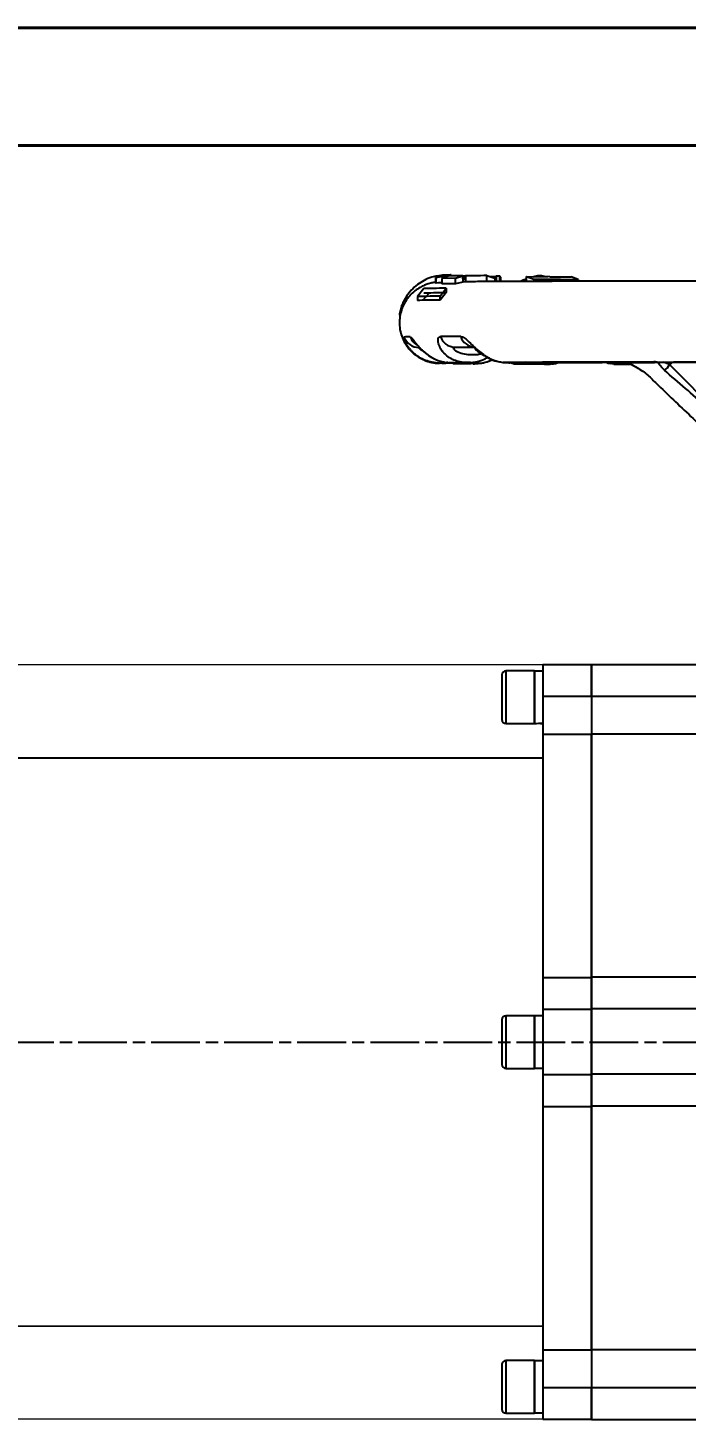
# Model space of a CAD drawing. Header units: millimetres. Extents: x 2003 to 4439, y 563 to 2285.
# Drawn here: x 3410.3 to 3572.4, y 1942.3 to 2285.5 of the extents above; entities that cross this region are included whole.
import ezdxf

# ---------------------------------------------------------------- set-up
doc = ezdxf.new("R2010")
doc.units = ezdxf.units.MM
doc.linetypes.add('AM_ISO08W050', pattern=[18, 12, -1.5, 3, -1.5])
for name, color, linetype, lineweight in [('AM_5', 3, 'Continuous', 25), ('AM_7', 4, 'AM_ISO08W050', 25), ('AM_BOR', 7, 'Continuous', 50), ('粗实线', 7, 'Continuous', 40)]:
    doc.layers.add(name, color=color, linetype=linetype, lineweight=lineweight)
doc.styles.add('SLDTEXTSTYLE1', font='txt.shx', dxfattribs={"width": 0.7, "bigfont": 'gbcbig.shx'})
doc.dimstyles.new('SLDDIMSTYLE12$0', dxfattribs={"dimtxt": 12, "dimasz": 10, "dimexe": 0, "dimexo": 0.0625, "dimgap": 0.875, "dimtad": 1, "dimdec": 1, "dimlfac": 1.8, "dimrnd": 1e-09, "dimzin": 12, "dimdsep": 46, "dimtxsty": 'SLDTEXTSTYLE1', "dimcen": 0.09, "dimdle": 8.16, "dimclrd": 3, "dimclre": 3, "dimadec": 0, "dimazin": 3, "dimtfac": 1, "dimtdec": 1, "dimtofl": 0, "dimtmove": 0, "dimatfit": 3, "dimfxl": 0, "dimfrac": 2, "dimtolj": 1, "dimlwd": 5, "dimlwe": 5, "dimarcsym": 0})

# ---------------------------------------------------------------- blocks, each defined once
blk = doc.blocks.new('*D41')
at = {"layer": 'AM_5', "color": 3, "lineweight": 5, "transparency": 16777216}
blk.add_line((3537.1, 2128.46), (3367.89, 2128.46), dxfattribs=at)
at = {"layer": 'AM_5', "color": 3, "linetype": 'Continuous', "lineweight": 5, "transparency": 16777216}
for p, q in [((3367.89, 2118.46), (3367.89, 1952.46)), ((3537.1, 1942.46), (3367.89, 1942.46))]:
    blk.add_line(p, q, dxfattribs=at)
at = {"layer": 'AM_5', "color": 3, "transparency": 16777216}
for points in [[(3366.22, 2118.46), (3369.56, 2118.46), (3367.89, 2128.46)], [(3366.22, 1952.46), (3369.56, 1952.46), (3367.89, 1942.46)]]:
    blk.add_solid(points, dxfattribs=at)
at = {"layer": 'Defpoints', "color": 0, "transparency": 16777216}
for p in [(3537.16, 2128.46), (3367.89, 1942.46), (3537.16, 1942.46)]:
    blk.add_point(p, dxfattribs=at)
at = {"layer": 'AM_5', "color": 0, "transparency": 16777216, "insert": (3361.01, 2035.46), "char_height": 12, "attachment_point": 5, "rotation": 90, "style": 'SLDTEXTSTYLE1'}
blk.add_mtext('\\A1;186', dxfattribs=at)
blk = doc.blocks.new('rA3')
at = {"layer": '粗实线'}
for p, q in [((753.384, 421.26), (333.384, 421.26)), ((748.384, 416.26), (358.384, 416.26))]:
    blk.add_line(p, q, dxfattribs=at)

msp = doc.modelspace()

# ---------------------------------------------------------------- linework, layer by layer
at = {"color": 7, "linetype": 'Continuous', "lineweight": 25}
for p, q in [((3512.273, 2224.313), (3510.682, 2223.947)), ((3510.86, 2223.95), (3513.362, 2224.445)), ((3512.463, 2224.51), (3511.071, 2224.286)), ((3512.273, 2224.313), (3511.071, 2224.286)), ((3514.096, 2224.321), (3512.234, 2223.706)), ((3513.624, 2224.535), (3512.463, 2224.51)), ((3513.362, 2224.445), (3514.55, 2224.587)), ((3513.648, 2224.537), (3513.624, 2224.535)), ((3514.374, 2224.584), (3513.648, 2224.537)), ((3517.434, 2224.354), (3514.096, 2224.321)), ((3514.55, 2224.587), (3514.374, 2224.584)), ((3515.589, 2223.743), (3517.434, 2224.354)), ((3517.434, 2224.354), (3517.434, 2222.819)), ((3517.977, 2224.305), (3517.454, 2224.349)), ((3517.474, 2224.384), (3517.638, 2224.365)), ((3518.121, 2224.359), (3518.121, 2222.892)), ((3523.361, 2224.396), (3525.293, 2223.762)), ((3523.361, 2222.924), (3523.361, 2224.396)), ((3524.023, 2224.179), (3525.471, 2224.173)), ((3525.755, 2224.339), (3525.471, 2224.173)), ((3525.471, 2224.173), (3525.471, 2223.103)), ((3525.755, 2224.339), (3526.48, 2224.336)), ((3525.755, 2222.936), (3525.755, 2224.339)), ((3526.78, 2224.01), (3526.48, 2224.336)), ((3526.48, 2224.336), (3526.48, 2222.94)), ((3533.151, 2224.144), (3534.944, 2223.52)), ((3533.151, 2224.144), (3538.286, 2224.121)), ((3533.151, 2222.967), (3533.151, 2224.144)), ((3538.827, 2224.119), (3536.101, 2224.239)), ((3536.858, 2224.363), (3536.322, 2224.365)), ((3507.802, 2221.216), (3506.255, 2219.241)), ((3510.86, 2223.95), (3510.682, 2223.947)), ((3510.682, 2223.947), (3510.682, 2222.542)), ((3510.86, 2222.545), (3510.682, 2222.542)), ((3510.86, 2222.545), (3510.86, 2223.95)), ((3512.234, 2222.706), (3510.86, 2222.545)), ((3512.1, 2222.643), (3511.423, 2222.636)), ((3511.871, 2219.341), (3513.369, 2221.296)), ((3515.589, 2223.743), (3512.234, 2223.706)), ((3512.234, 2223.706), (3512.234, 2222.362)), ((3515.589, 2222.39), (3512.234, 2222.362)), ((3513.369, 2221.296), (3513.369, 2220.223)), ((3515.589, 2222.39), (3515.589, 2223.743)), ((3517.434, 2222.819), (3515.589, 2222.39)), ((3518.121, 2223.917), (3517.395, 2224.105)), ((3518.121, 2223.507), (3517.757, 2223.646)), ((3525.293, 2223.762), (3525.293, 2222.934)), ((3525.293, 2223.198), (3525.682, 2222.989)), ((3525.682, 2222.989), (3525.293, 2222.983)), ((3526.78, 2222.941), (3526.78, 2224.01)), ((3534.944, 2223.52), (3534.944, 2222.974)), ((3538.827, 2224.119), (3544.155, 2224.098)), ((3545.818, 2223.467), (3544.155, 2224.098)), ((3545.818, 2223.467), (3545.818, 2223.008)), ((3503.59, 2218.444), (3503.59, 2219.35)), ((3506.255, 2219.241), (3506.255, 2218.296)), ((3507.544, 2218.321), (3509.2, 2220.191)), ((3513.369, 2220.223), (3511.871, 2218.343)), ((3511.871, 2218.343), (3511.871, 2219.341)), ((3502.444, 2217.156), (3501.848, 2215.01)), ((3501.848, 2215.01), (3501.848, 2214.659)), ((3501.998, 2214.659), (3501.848, 2214.659)), ((3502.444, 2216.262), (3502.227, 2215.481)), ((3502.455, 2217.178), (3502.444, 2217.156)), ((3502.444, 2216.262), (3502.444, 2217.156)), ((3502.455, 2216.286), (3502.444, 2216.262)), ((3502.455, 2216.286), (3502.455, 2217.178)), ((3515.437, 2206.778), (3520.346, 2206.804)), ((3515.437, 2206.778), (3520.466, 2206.774)), ((3510.849, 2202.846), (3510.762, 2202.85)), ((3510.769, 2202.858), (3510.804, 2202.868)), ((3510.784, 2202.862), (3510.841, 2202.83)), ((3510.804, 2202.868), (3510.85, 2202.893)), ((3510.894, 2202.858), (3510.85, 2202.893)), ((3510.894, 2202.858), (3510.851, 2202.846)), ((3511.162, 2202.825), (3511.135, 2202.858)), ((3511.841, 2202.85), (3513.755, 2202.921)), ((3513.082, 2202.94), (3513.563, 2203.044)), ((3514.98, 2202.779), (3514.278, 2202.923)), ((3515.067, 2202.769), (3514.903, 2202.804)), ((3514.98, 2202.779), (3514.903, 2202.804)), ((3515.024, 2202.778), (3514.98, 2202.779)), ((3515.596, 2202.789), (3515.067, 2202.769)), ((3515.593, 2202.77), (3515.971, 2202.719)), ((3517.74, 2202.871), (3515.596, 2202.789)), ((3517.646, 2202.954), (3517.823, 2202.982)), ((3519.33, 2203.01), (3517.741, 2202.943)), ((3517.741, 2202.943), (3517.823, 2202.982)), ((3518.72, 2202.896), (3519.072, 2202.962)), ((3519.417, 2202.736), (3520.619, 2202.784)), ((3520.018, 2202.688), (3520.314, 2202.686)), ((3527.17, 2203.033), (3527.366, 2203.003)), ((3527.467, 2202.992), (3527.385, 2203.003)), ((3527.467, 2202.992), (3527.686, 2203.003)), ((3529.641, 2202.746), (3529.064, 2202.872)), ((3529.481, 2202.816), (3529.817, 2202.771)), ((3529.975, 2202.682), (3529.689, 2202.719)), ((3529.888, 2202.692), (3529.689, 2202.719)), ((3529.817, 2202.771), (3529.876, 2202.763)), ((3529.876, 2202.763), (3530.826, 2202.635)), ((3538.106, 2202.652), (3538.905, 2202.692)), ((3538.849, 2202.606), (3539.661, 2202.73)), ((3538.905, 2202.692), (3539.089, 2202.701)), ((3540.746, 2202.895), (3541.399, 2202.995)), ((3554.286, 2202.67), (3553.892, 2202.768)), ((3554.59, 2202.604), (3554.177, 2202.646)), ((3554.28, 2202.636), (3554.177, 2202.646)), ((3554.751, 2202.614), (3554.59, 2202.604)), ((3554.59, 2202.604), (3558.76, 2202.594)), ((3555.169, 2202.613), (3554.751, 2202.614)), ((3554.874, 2202.622), (3555.276, 2202.562)), ((3558.156, 2203.126), (3564.619, 2203.139)), ((3558.156, 2203.126), (3558.412, 2202.99)), ((3558.412, 2202.99), (3564.654, 2202.996)), ((3564.909, 2203.138), (3564.505, 2203.138)), ((3564.619, 2203.139), (3564.654, 2202.996)), ((3564.654, 2202.996), (3565.397, 2203.1)), ((3568.338, 2202.477), (3566.872, 2203.09)), ((3569.12, 2203.059), (3568.338, 2202.477)), ((3588.729, 2181.916), (3568.338, 2202.477)), ((3549.164, 2128.461), (3537.164, 2128.461)), ((3537.164, 2128.461), (3537.164, 2120.741)), ((3549.164, 2120.741), (3549.164, 2128.461)), ((3582.64, 2128.44), (3549.164, 2128.441)), ((3535.064, 2126.961), (3528.064, 2126.961)), ((3528.064, 2126.961), (3528.064, 2120.461)), ((3535.064, 2126.961), (3535.064, 2120.461)), ((3537.164, 2126.901), (3535.064, 2126.901)), ((3535.064, 2114.021), (3535.064, 2126.901)), ((3528.064, 2120.461), (3528.064, 2113.961)), ((3535.064, 2120.461), (3535.064, 2113.961)), ((3537.164, 2120.741), (3549.164, 2120.741)), ((3537.164, 2120.741), (3537.164, 2111.305)), ((3549.164, 2120.741), (3549.164, 2111.305)), ((3549.164, 2120.738), (3582.876, 2120.738)), ((3528.064, 2113.961), (3535.064, 2113.961)), ((3549.164, 2111.305), (3537.164, 2111.305)), ((3583.298, 2111.319), (3549.164, 2111.319)), ((3537.164, 2105.461), (3396.164, 2105.462)), ((3537.164, 2051.394), (3549.164, 2051.394)), ((3537.164, 2051.394), (3537.164, 2043.456)), ((3549.164, 2051.547), (3583.298, 2051.536)), ((3549.164, 2051.394), (3549.164, 2043.806)), ((3549.164, 2043.456), (3537.164, 2043.456)), ((3537.164, 2043.456), (3537.164, 2027.466)), ((3584.443, 2043.618), (3549.164, 2043.618)), ((3549.164, 2027.466), (3549.164, 2043.456)), ((3535.064, 2041.961), (3528.064, 2041.961)), ((3528.064, 2041.961), (3528.064, 2028.961)), ((3535.064, 2041.961), (3535.064, 2028.961)), ((3537.164, 2041.901), (3535.064, 2041.901)), ((3535.064, 2029.021), (3535.064, 2041.901)), ((3528.064, 2028.961), (3535.064, 2028.961)), ((3535.064, 2029.021), (3537.164, 2029.021)), ((3537.164, 2027.466), (3549.164, 2027.466)), ((3537.164, 2027.466), (3537.164, 2019.528)), ((3549.164, 2027.628), (3584.442, 2027.628)), ((3549.164, 2027.466), (3549.164, 2019.528)), ((3549.164, 2019.528), (3537.164, 2019.528)), ((3583.298, 2019.67), (3549.164, 2019.666)), ((3396.163, 1965.462), (3537.163, 1965.461)), ((3535.063, 1956.961), (3528.063, 1956.961)), ((3528.063, 1956.961), (3528.063, 1943.961)), ((3535.063, 1956.961), (3535.063, 1943.961)), ((3535.063, 1944.022), (3535.063, 1956.786)), ((3537.163, 1959.616), (3549.163, 1959.616)), ((3537.163, 1959.616), (3537.163, 1950.18)), ((3549.163, 1959.631), (3583.297, 1959.63)), ((3549.163, 1959.616), (3549.163, 1950.18)), ((3549.163, 1950.18), (3537.163, 1950.18)), ((3537.163, 1950.18), (3537.163, 1942.461)), ((3549.163, 1942.461), (3549.163, 1950.18)), ((3582.875, 1950.178), (3549.163, 1950.178)), ((3528.063, 1943.961), (3535.063, 1943.961)), ((3535.063, 1944.021), (3537.163, 1944.021)), ((3537.163, 1942.461), (3549.163, 1942.461)), ((3549.163, 1942.441), (3582.641, 1942.441))]:
    msp.add_line(p, q, dxfattribs=at)
at = {"color": 7, "linetype": 'Continuous', "lineweight": 25, "flags": 128}
for points in [[(3537.164, 2111.305), (3537.164, 2110.047), (3537.164, 2108.443), (3537.164, 2106.501), (3537.164, 2104.231), (3537.164, 2101.642), (3537.164, 2098.747), (3537.164, 2095.56), (3537.164, 2092.094), (3537.164, 2088.366), (3537.164, 2084.393), (3537.164, 2080.194), (3537.164, 2075.788), (3537.164, 2071.195), (3537.164, 2066.437), (3537.164, 2061.536), (3537.164, 2056.513), (3537.164, 2051.394)], [(3549.164, 2051.394), (3549.164, 2056.513), (3549.164, 2061.536), (3549.164, 2066.437), (3549.164, 2071.195), (3549.164, 2075.788), (3549.164, 2080.194), (3549.164, 2084.393), (3549.164, 2088.366), (3549.164, 2092.094), (3549.164, 2095.56), (3549.164, 2098.747), (3549.164, 2101.642), (3549.164, 2104.231), (3549.164, 2106.501), (3549.164, 2108.443), (3549.164, 2110.047), (3549.164, 2111.305)], [(3537.164, 2019.528), (3537.164, 2014.408), (3537.164, 2009.386), (3537.164, 2004.485), (3537.164, 1999.727), (3537.163, 1995.134), (3537.163, 1990.728), (3537.163, 1986.528), (3537.163, 1982.556), (3537.163, 1978.828), (3537.163, 1975.362), (3537.163, 1972.174), (3537.163, 1969.28), (3537.163, 1966.691), (3537.163, 1964.421), (3537.163, 1962.479), (3537.163, 1960.875), (3537.163, 1959.616)], [(3549.163, 1959.616), (3549.163, 1960.875), (3549.163, 1962.479), (3549.163, 1964.421), (3549.163, 1966.691), (3549.163, 1969.279), (3549.163, 1972.174), (3549.163, 1975.362), (3549.163, 1978.828), (3549.163, 1982.556), (3549.163, 1986.528), (3549.163, 1990.728), (3549.163, 1995.134), (3549.164, 1999.726), (3549.164, 2004.485), (3549.164, 2009.386), (3549.164, 2014.408), (3549.164, 2019.528)]]:
    msp.add_lwpolyline(points, dxfattribs=at)
at = {"color": 7, "linetype": 'Continuous', "lineweight": 25}
for centre, radius, start, end in [((3505.811, 2096.84), 112.461, 90.67829, 91.46899), ((3506.66, 2210.678), 3.99, 200.7466, 269.94723), ((3508.214, 2210.692), 3.987, 200.53714, 238.92466), ((3535.557, -1690.998), 3900.426, 90.273673, 90.347423), ((3515.502, 2210.573), 3.796, 198.69099, 269.01094), ((3520.447, 2210.495), 3.692, 197.51104, 268.43264), ((3527.499, 3609.8), 1407.053, 269.518479, 269.594895), ((3565.599, 2203.678), 2.99, 299.82941, 336.32535), ((3528.064, 2125.961), 1, 89.99969, 179.99969), ((3528.064, 2114.961), 1, 179.99969, 269.99969), ((3528.064, 2040.961), 1, 89.99969, 179.99969), ((3528.064, 2029.961), 1, 179.99969, 269.99969), ((3528.063, 1955.961), 1, 89.99969, 179.99969), ((3528.063, 1944.961), 1, 179.99969, 269.99969)]:
    msp.add_arc(centre, radius, start, end, dxfattribs=at)
for centre, start_param, end_param in [((3535.064, 2120.461), 4.712389, 4.9017857), ((3537.164, 2120.461), 4.6181163, 4.712389), ((3535.063, 1950.461), 1.4765235, 1.5707963), ((3537.163, 1950.461), 1.5707963, 1.760193)]:
    msp.add_ellipse(centre, major_axis=(11.154, 0), ratio=0.5773503, start_param=start_param, end_param=end_param, dxfattribs=at)
for points, knots in [([(3511.069, 2224.287), (3510.637, 2224.205), (3509.539, 2223.995), (3507.897, 2223.283), (3506.191, 2222.211), (3504.724, 2220.901), (3503.956, 2219.851), (3503.59, 2219.35)], [0, 0, 0, 0, 0.1436466, 0.3657796, 0.5794741, 0.7996194, 1, 1, 1, 1]), ([(3517.306, 2224.169), (3517.46, 2224.154), (3517.782, 2224.123), (3518.005, 2224.013), (3518.121, 2223.956)], [0, 0, 0, 0, 0.4794776, 1, 1, 1, 1]), ([(3518.121, 2224.228), (3518.12, 2224.229), (3517.9, 2224.295), (3517.667, 2224.275), (3517.434, 2224.255)], [0, 0, 0, 0, 0.0059339, 1, 1, 1, 1]), ([(3517.446, 2224.376), (3517.6, 2224.38), (3517.786, 2224.386), (3517.965, 2224.334), (3517.996, 2224.325)], [0, 0, 0, 0, 0.8253899, 1, 1, 1, 1]), ([(3523.361, 2224.396), (3522.316, 2224.39), (3520.223, 2224.378), (3518.823, 2224.366), (3518.121, 2224.359)], [0, 0, 0, 0, 0.4988559, 1, 1, 1, 1]), ([(3534.709, 2224.137), (3534.864, 2224.193), (3536.014, 2224.612), (3537.232, 2224.349), (3538.286, 2224.121)], [0, 0, 0, 0, 0.1344178, 1, 1, 1, 1]), ([(3510.682, 2222.733), (3510.63, 2222.728), (3510.491, 2222.713), (3510.113, 2222.656), (3509.546, 2222.543), (3508.824, 2222.351), (3507.911, 2222.024), (3506.786, 2221.476), (3505.528, 2220.628), (3504.3, 2219.466), (3503.249, 2218.051), (3502.456, 2216.456), (3501.956, 2214.742), (3501.768, 2212.965), (3501.897, 2211.183), (3502.339, 2209.452), (3503.081, 2207.827), (3504.098, 2206.358), (3505.358, 2205.095), (3506.723, 2204.142), (3507.982, 2203.535), (3508.978, 2203.195), (3509.738, 2203.007), (3510.311, 2202.905), (3510.635, 2202.862), (3510.738, 2202.853), (3510.762, 2202.85)], [0, 0, 0, 0, 0.0148867, 0.0392673, 0.0620584, 0.0873333, 0.1182037, 0.1585511, 0.2087423, 0.2639748, 0.320539, 0.3773811, 0.4342854, 0.491206, 0.5481328, 0.6050646, 0.6620035, 0.7189518, 0.7759064, 0.832816, 0.878701, 0.9113007, 0.9380514, 0.963413, 0.9915051, 1, 1, 1, 1]), ([(3513.369, 2221.296), (3512.251, 2221.282), (3510.031, 2221.255), (3508.542, 2221.229), (3507.802, 2221.216)], [0, 0, 0, 0, 0.5034187, 1, 1, 1, 1]), ([(3517.306, 2223.978), (3517.397, 2223.96), (3517.714, 2223.899), (3517.952, 2223.797), (3518.121, 2223.725)], [0, 0, 0, 0, 0.2892723, 1, 1, 1, 1]), ([(3517.306, 2223.82), (3517.378, 2223.8), (3517.663, 2223.724), (3517.926, 2223.581), (3518.121, 2223.474)], [0, 0, 0, 0, 0.2547132, 1, 1, 1, 1]), ([(3518.121, 2223.432), (3517.958, 2223.527), (3517.739, 2223.656), (3517.497, 2223.724), (3517.434, 2223.742)], [0, 0, 0, 0, 0.7422142, 1, 1, 1, 1]), ([(3672.165, 2223.139), (3669.766, 2223.139), (3666.385, 2223.138), (3661.382, 2223.138), (3657.091, 2223.137), (3651.986, 2223.136), (3646.644, 2223.134), (3641.079, 2223.132), (3635.376, 2223.13), (3629.591, 2223.127), (3623.766, 2223.123), (3617.936, 2223.119), (3612.129, 2223.114), (3606.37, 2223.109), (3600.679, 2223.103), (3595.075, 2223.097), (3589.574, 2223.09), (3584.192, 2223.083), (3578.943, 2223.075), (3573.839, 2223.067), (3568.892, 2223.059), (3564.112, 2223.05), (3559.509, 2223.04), (3555.093, 2223.031), (3550.871, 2223.021), (3546.851, 2223.011), (3543.039, 2223), (3539.441, 2222.989), (3536.063, 2222.978), (3532.909, 2222.967), (3529.981, 2222.955), (3527.281, 2222.944), (3524.813, 2222.932), (3522.573, 2222.92), (3520.568, 2222.909), (3518.844, 2222.898), (3517.88, 2222.89), (3517.434, 2222.887)], [0, 0, 0, 0, 0.0344071, 0.0485109, 0.0718894, 0.0961605, 0.1221805, 0.149305, 0.1772714, 0.2058697, 0.2349502, 0.2644009, 0.2941371, 0.3240924, 0.3542143, 0.3844599, 0.4147936, 0.445185, 0.4756078, 0.5060385, 0.5364555, 0.5668389, 0.5971695, 0.6274283, 0.6575964, 0.6876542, 0.7175815, 0.7473561, 0.7769545, 0.8063502, 0.8355137, 0.8644114, 0.8930048, 0.921249, 0.9490912, 0.9764687, 1, 1, 1, 1]), ([(3531.681, 2222.962), (3531.783, 2223.054), (3532.206, 2223.436), (3532.743, 2223.536), (3533.151, 2223.612)], [0, 0, 0, 0, 0.2430477, 1, 1, 1, 1]), ([(3534.944, 2223.52), (3536.601, 2223.511), (3539.922, 2223.494), (3543.85, 2223.476), (3545.818, 2223.467)], [0, 0, 0, 0, 0.498853, 1, 1, 1, 1]), ([(3503.59, 2219.35), (3503.444, 2219.12), (3503.157, 2218.667), (3502.818, 2218.011), (3502.603, 2217.532), (3502.502, 2217.291), (3502.464, 2217.198), (3502.458, 2217.185), (3502.455, 2217.178)], [0, 0, 0, 0, 0.2914797, 0.5750699, 0.8079281, 0.8967748, 0.9490808, 1, 1, 1, 1]), ([(3504.164, 2219.196), (3504.16, 2219.193), (3503.92, 2218.991), (3503.754, 2218.716), (3503.59, 2218.444)], [0, 0, 0, 0, 0.01355435, 1, 1, 1, 1]), ([(3511.871, 2219.341), (3510.743, 2219.324), (3508.503, 2219.288), (3507.001, 2219.257), (3506.255, 2219.241)], [0, 0, 0, 0, 0.5039201, 1, 1, 1, 1]), ([(3511.871, 2218.343), (3510.751, 2218.335), (3508.511, 2218.32), (3507.007, 2218.304), (3506.255, 2218.296)], [0, 0, 0, 0, 0.5000002, 1, 1, 1, 1]), ([(3507.802, 2220.177), (3508.547, 2220.185), (3510.037, 2220.201), (3512.259, 2220.216), (3513.369, 2220.223)], [0, 0, 0, 0, 0.4999998, 1, 1, 1, 1]), ([(3510.804, 2202.868), (3510.202, 2202.967), (3509.032, 2203.16), (3507.378, 2203.843), (3506.16, 2204.605), (3505.312, 2205.314), (3504.75, 2205.867), (3504.258, 2206.441), (3503.828, 2207.036), (3503.483, 2207.608), (3503.13, 2208.315), (3502.872, 2209.069), (3502.91, 2209.199), (3502.928, 2209.264)], [0, 0, 0, 0, 0.1284973, 0.2497639, 0.3799902, 0.4410033, 0.4995684, 0.5633982, 0.624473, 0.6884765, 0.7497189, 0.8750081, 1, 1, 1, 1]), ([(3504.48, 2209.293), (3504.596, 2209.231), (3504.829, 2209.105), (3505.481, 2208.211), (3506.212, 2207.279), (3506.923, 2206.492), (3507.695, 2205.728), (3508.587, 2204.997), (3509.577, 2204.351), (3510.632, 2203.783), (3512.044, 2203.212), (3513.213, 2203.021), (3513.815, 2202.922)], [0, 0, 0, 0, 0.1245331, 0.2497204, 0.3746604, 0.4358129, 0.4997369, 0.6193085, 0.6831267, 0.7499061, 0.8713351, 1, 1, 1, 1]), ([(3517.646, 2202.954), (3517.079, 2203.052), (3515.977, 2203.243), (3514.465, 2203.924), (3513.393, 2204.687), (3512.684, 2205.396), (3512.238, 2205.95), (3511.874, 2206.525), (3511.592, 2207.122), (3511.41, 2207.696), (3511.298, 2208.405), (3511.387, 2209.161), (3511.733, 2209.291), (3511.906, 2209.357)], [0, 0, 0, 0, 0.12847248, 0.24975174, 0.3799936, 0.44100837, 0.49957067, 0.56339972, 0.6244689, 0.68847721, 0.74971847, 0.87501061, 1, 1, 1, 1]), ([(3516.927, 2209.384), (3517.191, 2209.321), (3517.721, 2209.195), (3518.733, 2208.295), (3519.678, 2207.359), (3520.508, 2206.57), (3521.367, 2205.803), (3522.304, 2205.071), (3523.305, 2204.425), (3524.347, 2203.856), (3525.709, 2203.288), (3526.803, 2203.1), (3527.366, 2203.003)], [0, 0, 0, 0, 0.1245352, 0.2497123, 0.3746683, 0.4358121, 0.4997348, 0.6193036, 0.6831306, 0.7499247, 0.8713728, 1, 1, 1, 1]), ([(3506.597, 2206.864), (3506.588, 2206.862), (3506.555, 2206.853), (3506.682, 2206.701), (3506.961, 2206.399), (3507.574, 2205.806), (3508.611, 2204.922), (3510.306, 2203.907), (3511.788, 2203.23), (3512.7, 2203.136), (3512.835, 2203.122)], [0, 0, 0, 0, 0.023323, 0.0856596, 0.1580207, 0.2430344, 0.4417407, 0.6789866, 0.9522608, 1, 1, 1, 1]), ([(3507.854, 2205.642), (3507.725, 2205.704), (3507.342, 2205.887), (3506.896, 2206.256), (3506.615, 2206.613), (3506.643, 2206.663), (3506.656, 2206.687)], [0, 0, 0, 0, 0.1407072, 0.4184993, 0.7090977, 1, 1, 1, 1]), ([(3522.008, 2205.112), (3521.869, 2205.071), (3521.101, 2204.848), (3519.685, 2204.802), (3517.848, 2204.937), (3516.418, 2205.37), (3515.554, 2205.901), (3515.176, 2206.345), (3515.143, 2206.705), (3515.339, 2206.753), (3515.437, 2206.778)], [0, 0, 0, 0, 0.0426739, 0.2343151, 0.4259587, 0.6169991, 0.7170695, 0.8085352, 0.9042176, 1, 1, 1, 1]), ([(3519.072, 2202.962), (3520.13, 2203.056), (3521.759, 2203.201), (3523.145, 2204.037), (3523.631, 2204.33)], [0, 0, 0, 0, 0.6493093, 1, 1, 1, 1]), ([(3520.287, 2202.686), (3520.898, 2202.719), (3522.094, 2202.783), (3523.565, 2203.182), (3524.372, 2203.568), (3524.649, 2203.701)], [0, 0, 0, 0, 0.4074999, 0.7971073, 1, 1, 1, 1]), ([(3520.562, 2206.645), (3520.517, 2206.632), (3520.364, 2206.588), (3520.297, 2206.514), (3520.4, 2206.342), (3520.674, 2206.099), (3521.015, 2205.827), (3521.479, 2205.479), (3522.568, 2204.703), (3524.15, 2203.841), (3525.764, 2203.224), (3526.564, 2203.151), (3526.759, 2203.133)], [0, 0, 0, 0, 0.0349153, 0.1182998, 0.1932785, 0.2622653, 0.3240599, 0.3768786, 0.4681528, 0.7421421, 0.9372986, 1, 1, 1, 1]), ([(3520.619, 2202.784), (3521.084, 2202.787), (3522.411, 2202.794), (3523.821, 2203.201), (3524.612, 2203.699), (3524.627, 2203.708)], [0, 0, 0, 0, 0.3456559, 0.9874843, 1, 1, 1, 1]), ([(3510.866, 2202.84), (3510.927, 2202.834), (3511.193, 2202.807), (3511.43, 2202.797), (3511.602, 2202.79), (3511.708, 2202.786)], [0, 0, 0, 0, 0.102874, 0.4498624, 1, 1, 1, 1]), ([(3513.711, 2202.983), (3513.687, 2202.975), (3512.795, 2202.685), (3511.832, 2202.773), (3510.894, 2202.858)], [0, 0, 0, 0, 0.0262577, 1, 1, 1, 1]), ([(3512.259, 2202.803), (3512.703, 2202.793), (3513.21, 2202.782), (3513.694, 2202.905), (3513.755, 2202.921)], [0, 0, 0, 0, 0.87522233, 1, 1, 1, 1]), ([(3513.59, 2202.958), (3513.57, 2202.954), (3513.351, 2202.909), (3513.061, 2202.878), (3512.726, 2202.839), (3512.633, 2202.834), (3512.579, 2202.831)], [0, 0, 0, 0, 0.02437842, 0.26552725, 0.57548966, 1, 1, 1, 1]), ([(3513.815, 2202.922), (3514.359, 2202.928), (3515.448, 2202.938), (3516.913, 2202.949), (3517.646, 2202.954)], [0, 0, 0, 0, 0.4993996, 1, 1, 1, 1]), ([(3517.741, 2202.943), (3517.009, 2202.938), (3515.545, 2202.928), (3514.455, 2202.918), (3513.909, 2202.912)], [0, 0, 0, 0, 0.4993996, 1, 1, 1, 1]), ([(3515.001, 2202.864), (3515.286, 2202.867), (3515.958, 2202.874), (3517.2, 2202.885), (3518.256, 2202.892), (3518.754, 2202.896)], [0, 0, 0, 0, 0.2805546, 0.6611713, 1, 1, 1, 1]), ([(3515.067, 2202.769), (3515.698, 2202.764), (3516.962, 2202.753), (3518.598, 2202.742), (3519.417, 2202.736)], [0, 0, 0, 0, 0.499399, 1, 1, 1, 1]), ([(3519.333, 2202.746), (3518.513, 2202.751), (3516.984, 2202.761), (3515.801, 2202.772), (3515.253, 2202.776)], [0, 0, 0, 0, 0.5361807, 1, 1, 1, 1]), ([(3527.366, 2203.003), (3528.896, 2203.009), (3531.962, 2203.021), (3536.915, 2203.037), (3541.909, 2203.051), (3546.893, 2203.063), (3552.19, 2203.075), (3555.993, 2203.083), (3557.894, 2203.086)], [0, 0, 0, 0, 0.1901055, 0.3809491, 0.5349186, 0.6888882, 0.8444441, 1, 1, 1, 1]), ([(3557.926, 2203.074), (3555.61, 2203.069), (3550.969, 2203.06), (3545.01, 2203.047), (3539.82, 2203.033), (3535.351, 2203.02), (3531.186, 2203.006), (3528.707, 2202.997), (3527.467, 2202.992)], [0, 0, 0, 0, 0.1905993, 0.3819402, 0.5356681, 0.689396, 0.844698, 1, 1, 1, 1]), ([(3528.239, 2203.033), (3528.311, 2203.005), (3528.579, 2202.899), (3528.859, 2202.884), (3529.064, 2202.872)], [0, 0, 0, 0, 0.2662563, 1, 1, 1, 1]), ([(3528.346, 2202.948), (3528.375, 2202.948), (3529.326, 2202.953), (3531.426, 2202.961), (3534.663, 2202.973), (3538.172, 2202.985), (3541.91, 2202.997), (3545.878, 2203.008), (3550.075, 2203.019), (3554.103, 2203.029), (3556.82, 2203.034), (3557.99, 2203.037)], [0, 0, 0, 0, 0.003964, 0.1311845, 0.2589432, 0.3871182, 0.5156196, 0.6443792, 0.7733439, 0.9024716, 1, 1, 1, 1]), ([(3533.054, 2203.055), (3532.835, 2202.959), (3531.914, 2202.551), (3530.814, 2202.626), (3529.975, 2202.682)], [0, 0, 0, 0, 0.23741312, 1, 1, 1, 1]), ([(3529.975, 2202.682), (3531.246, 2202.677), (3533.791, 2202.667), (3536.666, 2202.657), (3538.106, 2202.652)], [0, 0, 0, 0, 0.4993995, 1, 1, 1, 1]), ([(3538.025, 2202.662), (3536.587, 2202.667), (3533.81, 2202.676), (3531.352, 2202.686), (3530.167, 2202.691)], [0, 0, 0, 0, 0.5178805, 1, 1, 1, 1]), ([(3530.802, 2202.635), (3530.808, 2202.635), (3531.81, 2202.63), (3534.041, 2202.622), (3536.732, 2202.613), (3538.441, 2202.607), (3538.908, 2202.606)], [0, 0, 0, 0, 0.0022858, 0.4215553, 0.8421077, 1, 1, 1, 1]), ([(3539.089, 2202.701), (3539.521, 2202.676), (3540.156, 2202.638), (3540.808, 2202.907), (3541.017, 2202.994)], [0, 0, 0, 0, 0.68017584, 1, 1, 1, 1]), ([(3552.704, 2203.025), (3552.813, 2202.979), (3553.206, 2202.811), (3553.604, 2202.786), (3553.892, 2202.768)], [0, 0, 0, 0, 0.2767867, 1, 1, 1, 1]), ([(3557.17, 2203.035), (3556.977, 2202.919), (3556.377, 2202.558), (3555.601, 2202.604), (3555.075, 2202.634)], [0, 0, 0, 0, 0.3216108, 1, 1, 1, 1]), ([(3555.264, 2202.562), (3556.252, 2202.56), (3557.412, 2202.557), (3558.648, 2202.554), (3558.83, 2202.554)], [0, 0, 0, 0, 0.8524702, 1, 1, 1, 1]), ([(3557.894, 2203.086), (3557.89, 2203.094), (3557.882, 2203.11), (3557.992, 2203.124), (3558.107, 2203.126), (3558.156, 2203.126)], [0, 0, 0, 0, 0.36415878, 0.730056, 1, 1, 1, 1]), ([(3557.894, 2203.086), (3557.965, 2203.058), (3558.11, 2203.001), (3558.31, 2202.994), (3558.412, 2202.99)], [0, 0, 0, 0, 0.4905779, 1, 1, 1, 1]), ([(3557.926, 2203.074), (3559.001, 2202.485), (3560.618, 2201.6), (3562.477, 2200.321), (3563.2, 2199.673), (3563.566, 2199.344)], [0, 0, 0, 0, 0.4948815, 0.7435182, 1, 1, 1, 1]), ([(3564.619, 2203.139), (3564.699, 2203.139), (3564.86, 2203.137), (3565.142, 2203.12), (3565.32, 2203.106), (3565.397, 2203.1)], [0, 0, 0, 0, 0.3587973, 0.7200357, 1, 1, 1, 1]), ([(3565.397, 2203.1), (3567.497, 2203.103), (3571.702, 2203.11), (3576.173, 2203.116), (3578.411, 2203.119)], [0, 0, 0, 0, 0.4993351, 1, 1, 1, 1]), ([(3565.559, 2203.087), (3567.638, 2203.09), (3571.798, 2203.097), (3576.217, 2203.103), (3578.426, 2203.106)], [0, 0, 0, 0, 0.5000042, 1, 1, 1, 1]), ([(3567.087, 2201.084), (3566.751, 2201.406), (3566.024, 2202.104), (3565.722, 2202.743), (3565.559, 2203.087)], [0, 0, 0, 0, 0.461832, 1, 1, 1, 1]), ([(3566.311, 2203.054), (3567.18, 2203.055), (3569.708, 2203.06), (3573.793, 2203.067), (3577.082, 2203.072), (3578.579, 2203.075)], [0, 0, 0, 0, 0.2220878, 0.6459102, 1, 1, 1, 1]), ([(3588.729, 2181.916), (3587.981, 2182.597), (3584.241, 2186.003), (3577.162, 2192.392), (3570.543, 2198.102), (3567.087, 2201.084)], [0, 0, 0, 0, 0.1067041, 0.5335339, 1, 1, 1, 1]), ([(3563.566, 2199.344), (3564.255, 2198.669), (3567.697, 2195.292), (3572.888, 2190.367), (3577.462, 2186.119), (3579.121, 2184.579)], [0, 0, 0, 0, 0.1374136, 0.6871079, 1, 1, 1, 1]), ([(3527.064, 2125.961), (3527.064, 2125.887), (3527.064, 2125.774), (3527.064, 2125.089), (3527.064, 2124.379), (3527.064, 2123.498), (3527.064, 2122.217), (3527.064, 2121.153), (3527.064, 2120.461)], [0, 0, 0, 0, 0.2394568, 0.3683607, 0.5, 0.6316393, 0.7605432, 1, 1, 1, 1]), ([(3527.064, 2120.461), (3527.064, 2119.769), (3527.064, 2118.705), (3527.064, 2117.424), (3527.064, 2116.543), (3527.064, 2115.833), (3527.064, 2115.147), (3527.064, 2115.034), (3527.064, 2114.961)], [0, 0, 0, 0, 0.2394568, 0.3683607, 0.5, 0.6316393, 0.7605432, 1, 1, 1, 1]), ([(3527.064, 2040.961), (3527.064, 2040.887), (3527.064, 2040.774), (3527.064, 2040.089), (3527.064, 2039.379), (3527.064, 2038.498), (3527.064, 2037.217), (3527.064, 2035.461), (3527.064, 2033.705), (3527.064, 2032.424), (3527.064, 2031.543), (3527.064, 2030.833), (3527.064, 2030.147), (3527.064, 2030.034), (3527.064, 2029.961)], [0, 0, 0, 0, 0.1197284, 0.1841803, 0.25, 0.3158197, 0.3802716, 0.5, 0.6197284, 0.6841803, 0.75, 0.8158197, 0.8802716, 1, 1, 1, 1]), ([(3527.063, 1955.961), (3527.063, 1955.887), (3527.063, 1955.774), (3527.063, 1955.089), (3527.063, 1954.379), (3527.063, 1953.498), (3527.063, 1952.217), (3527.063, 1951.153), (3527.063, 1950.461)], [0, 0, 0, 0, 0.2394568, 0.3683607, 0.5, 0.6316393, 0.7605432, 1, 1, 1, 1]), ([(3527.063, 1950.461), (3527.063, 1949.769), (3527.063, 1948.705), (3527.063, 1947.424), (3527.063, 1946.543), (3527.063, 1945.833), (3527.063, 1945.147), (3527.063, 1945.034), (3527.063, 1944.961)], [0, 0, 0, 0, 0.2394568, 0.3683607, 0.5, 0.6316393, 0.7605432, 1, 1, 1, 1]), ([(3549.163, 1950.178), (3549.163, 1949.16), (3549.163, 1947.126), (3549.163, 1944.532), (3549.163, 1942.935), (3549.163, 1942.249), (3549.163, 1942.443), (3549.163, 1942.444)], [0, 0, 0, 0, 0.24965667, 0.49931334, 0.74897002, 0.99862669, 1, 1, 1, 1])]:
    msp.add_open_spline(points, degree=3, knots=knots, dxfattribs=at)
for points in [[(3549.164, 2128.441), (3549.164, 2128.328), (3549.164, 2128.103), (3549.164, 2126.336), (3549.164, 2123.798), (3549.164, 2121.758), (3549.164, 2120.738)], [(3549.164, 2120.738), (3549.164, 2119.635), (3549.164, 2117.428), (3549.164, 2114.55), (3549.164, 2112.31), (3549.164, 2111.649), (3549.164, 2111.319)], [(3549.164, 2111.319), (3549.164, 2110.745), (3549.164, 2109.596), (3549.164, 2106.995), (3549.164, 2103.781), (3549.164, 2099.919), (3549.164, 2095.462), (3549.164, 2090.448), (3549.164, 2084.922), (3549.164, 2078.938), (3549.164, 2072.55), (3549.164, 2065.816), (3549.164, 2058.81), (3549.164, 2053.968), (3549.164, 2051.547)], [(3549.164, 2043.618), (3549.164, 2043.762), (3549.164, 2044.049), (3549.164, 2045.824), (3549.164, 2048.357), (3549.164, 2050.484), (3549.164, 2051.547)], [(3549.164, 2043.618), (3549.164, 2043.47), (3549.164, 2043.173), (3549.164, 2041.316), (3549.164, 2038.713), (3549.164, 2035.64), (3549.164, 2032.564), (3549.164, 2029.954), (3549.164, 2028.087), (3549.164, 2027.781), (3549.164, 2027.628)], [(3549.164, 2019.666), (3549.164, 2020.73), (3549.164, 2022.857), (3549.164, 2025.398), (3549.164, 2027.184), (3549.164, 2027.48), (3549.164, 2027.628)], [(3549.164, 2019.666), (3549.164, 2017.243), (3549.164, 2012.395), (3549.164, 2005.377), (3549.164, 1998.628), (3549.163, 1992.223), (3549.163, 1986.219), (3549.163, 1980.671), (3549.163, 1975.632), (3549.163, 1971.149), (3549.163, 1967.26), (3549.163, 1964.016), (3549.163, 1961.385), (3549.163, 1960.216), (3549.163, 1959.631)], [(3549.163, 1959.631), (3549.163, 1959.296), (3549.163, 1958.626), (3549.163, 1956.376), (3549.163, 1953.49), (3549.163, 1951.282), (3549.163, 1950.178)]]:
    msp.add_open_spline(points, degree=3, dxfattribs=at)
at = {"layer": 'AM_7'}
msp.add_line((3386.664, 2035.461), (4024.881, 2035.461), dxfattribs=at)

# ---------------------------------------------------------------- block references
at = {"layer": 'AM_BOR', "xscale": 5.80078125, "yscale": 5.80078125, "zscale": 5.80078125}
msp.add_blockref('rA3', (68.899, -158.156), dxfattribs=at)

# ---------------------------------------------------------------- dimensions: what is measured, and where the dimension line sits
at = {"layer": 'AM_5'}
dim = msp.add_linear_dim(base=(3367.889, 1942.461), p1=(3537.164, 2128.461), p2=(3537.163, 1942.461), angle=90, dimstyle='SLDDIMSTYLE12$0', override={"dimlfac": 1, "dimpost": ''}, dxfattribs=at)
dim.commit()
dim.dimension.update_dxf_attribs({"geometry": '*D41', "text_midpoint": (3361.014, 2035.461)})

doc.saveas('drawing.dxf')
